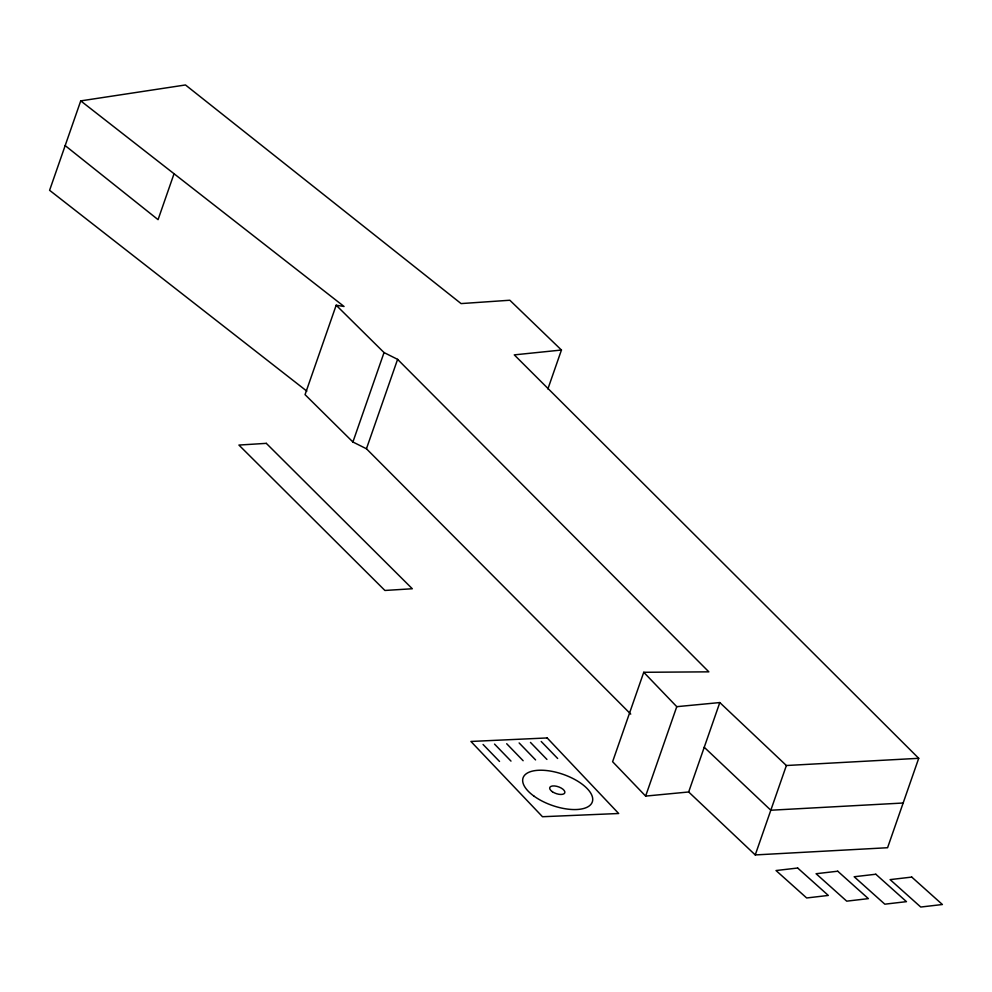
<?xml version="1.0" encoding="UTF-8"?>
<svg xmlns="http://www.w3.org/2000/svg" width="992" height="992" viewBox="0 0 992 992"><rect width="100%" height="100%" fill="white"/><g stroke="black" fill="none" stroke-linecap="round" stroke-linejoin="round"><path stroke-width="1.49" d="M547.882 388.963L561.447 350.027L509.826 300.241L461.082 303.589L185.479 84.965L80.736 100.886L49.6 190.303L306.826 391.133M174.046 173.736L158.063 219.654L65.174 145.601M80.736 100.886L344.05 306.478L336.189 305.226L305.052 394.642L352.904 441.998L366.445 448.768L630.751 714.116M352.904 441.998L384.04 352.569L336.189 305.226M366.445 448.768L397.594 359.352L384.04 352.569M397.594 359.352L708.846 671.844L643.746 672.291L612.61 761.707L645.631 796.092L688.671 791.976L755.247 854.93L887.58 847.726L918.716 758.31L514.278 354.876L561.447 350.027M645.631 796.092L676.767 706.676L643.746 672.291M688.671 791.976L719.808 702.559L786.383 765.514L918.716 758.31M755.247 854.93L786.383 765.514M676.767 706.676L719.808 702.559M903.154 803.012L770.809 810.228L704.233 747.261M541.21 741.483L557.653 758.483M530.472 742.425L546.927 759.426M519.126 742.934L535.581 759.922M506.689 743.727L523.131 760.728M494.537 744.099L510.992 761.1M483.067 744.459L499.522 761.459M797.68 868.025L776.029 870.542L806.67 897.971L828.32 895.441L797.68 868.025M837.732 871.212L816.081 873.729L846.722 901.158L868.372 898.628L837.732 871.212M875.824 874.237L854.174 876.754L884.827 904.183L906.465 901.654L875.824 874.237M911.76 877.089L890.109 879.619L920.75 907.035L942.4 904.518L911.76 877.089M266.302 443.35L238.923 445.061L384.908 590.463L412.3 588.752L266.302 443.35M547.175 737.949L470.927 741.458L542.488 816.726L618.673 813.502L547.175 737.949M552.395 791.74A7.973 3.584 19.2 0 0 564.783 792.868A7.973 3.584 19.2 0 0 554.664 785.962A7.973 3.584 19.2 0 0 552.395 791.74M534.13 796.241A36.63 16.455 19.2 0 0 591.914 802.85A36.63 16.455 19.2 0 0 547.051 770.598A36.63 16.455 19.2 0 0 534.13 796.241"/></g></svg>
